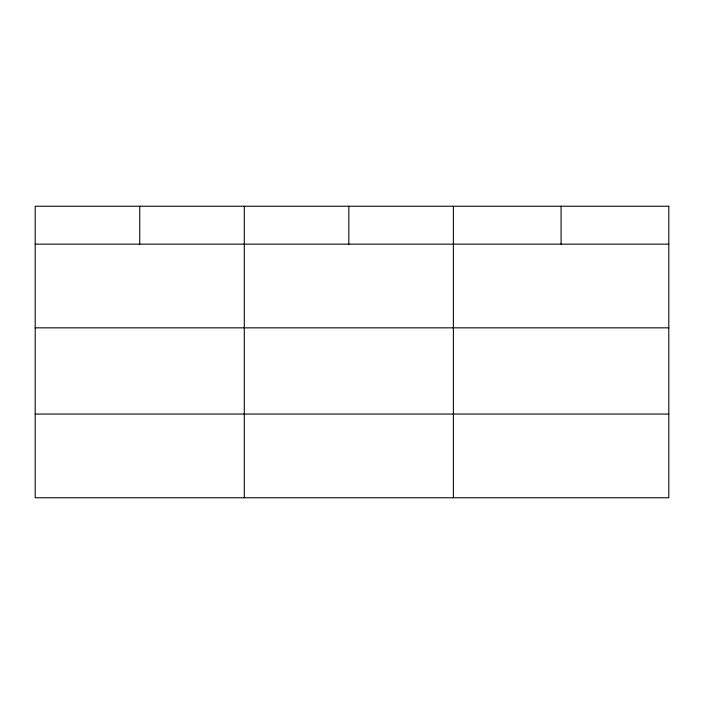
<?xml version="1.0" encoding="UTF-8"?>
<svg xmlns="http://www.w3.org/2000/svg" width="704" height="704" viewBox="0 0 704 704"><rect width="100%" height="100%" fill="white"/><g stroke="black" fill="none" stroke-linecap="round" stroke-linejoin="round"><path stroke-width="1.06" d="M35.2 244.156L668.8 244.156M35.2 327.844L668.8 327.844M35.2 414.066L668.8 414.066M561.088 206.237L561.088 244.156M453.376 206.237L453.376 497.763M348.832 206.237L348.832 244.156M244.288 206.237L244.288 497.763M139.744 206.237L139.744 244.156M668.8 206.237L35.2 206.237L35.2 497.763L668.8 497.763L668.8 206.237"/></g></svg>
